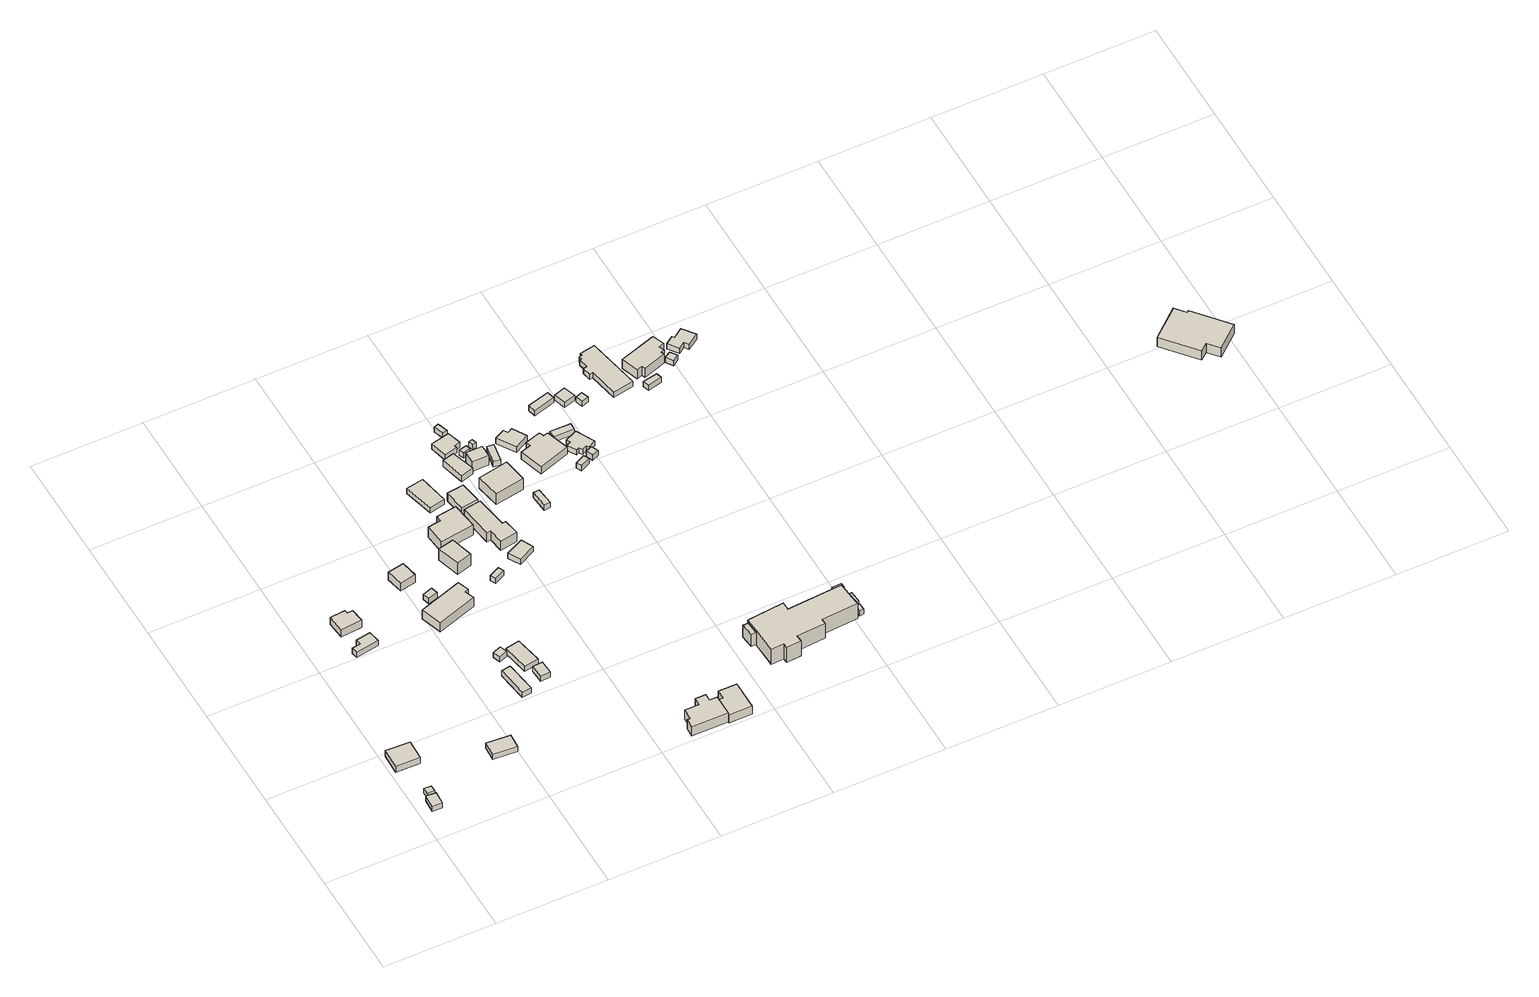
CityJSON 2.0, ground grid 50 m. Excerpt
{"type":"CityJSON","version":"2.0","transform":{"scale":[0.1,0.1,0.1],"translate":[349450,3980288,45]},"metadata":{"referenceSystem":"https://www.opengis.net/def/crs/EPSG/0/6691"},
"CityObjects":{
"building1":{"type":"Building","attributes":{"measuredHeight":3},"geometry":[{"type":"Solid","lod":"1","boundaries":[[[[0,1,2,3]],[[2,4,5,3]],[[1,6,4,2]],[[0,7,6,1]],[[3,5,7,0]],[[4,6,7,5]]]]}]},
"building2":{"type":"Building","attributes":{"measuredHeight":2.8},"geometry":[{"type":"Solid","lod":"1","boundaries":[[[[8,9,10,11]],[[10,12,13,11]],[[9,14,12,10]],[[8,15,14,9]],[[11,13,15,8]],[[12,14,15,13]]]]}]},
"building3":{"type":"Building","attributes":{"measuredHeight":3.9},"geometry":[{"type":"Solid","lod":"1","boundaries":[[[[16,17,18,19]],[[18,20,21,19]],[[17,22,20,18]],[[16,23,22,17]],[[19,21,23,16]],[[20,22,23,21]]]]}]},
"building4":{"type":"Building","attributes":{"measuredHeight":3},"geometry":[{"type":"Solid","lod":"1","boundaries":[[[[24,25,26,27,28,29]],[[28,30,31,29]],[[27,32,30,28]],[[26,33,32,27]],[[25,34,33,26]],[[24,35,34,25]],[[29,31,35,24]],[[30,32,33,34,35,31]]]]}]},
"building5":{"type":"Building","attributes":{"measuredHeight":3},"geometry":[{"type":"Solid","lod":"1","boundaries":[[[[36,37,38,39]],[[38,40,41,39]],[[37,42,40,38]],[[36,43,42,37]],[[39,41,43,36]],[[40,42,43,41]]]]}]},
"building6":{"type":"Building","attributes":{"measuredHeight":5.1},"geometry":[{"type":"Solid","lod":"1","boundaries":[[[[44,45,46,47,48,49]],[[48,50,51,49]],[[47,52,50,48]],[[46,53,52,47]],[[45,54,53,46]],[[44,55,54,45]],[[49,51,55,44]],[[50,52,53,54,55,51]]]]}]},
"building7":{"type":"Building","attributes":{"measuredHeight":3},"geometry":[{"type":"Solid","lod":"1","boundaries":[[[[56,57,58,59]],[[58,60,61,59]],[[57,62,60,58]],[[56,63,62,57]],[[59,61,63,56]],[[60,62,63,61]]]]}]},
"building8":{"type":"Building","attributes":{"measuredHeight":3},"geometry":[{"type":"Solid","lod":"1","boundaries":[[[[64,65,66,67]],[[66,68,69,67]],[[65,70,68,66]],[[64,71,70,65]],[[67,69,71,64]],[[68,70,71,69]]]]}]},
"building9":{"type":"Building","attributes":{"measuredHeight":5.8},"geometry":[{"type":"Solid","lod":"1","boundaries":[[[[72,73,74,75]],[[74,76,77,75]],[[73,78,76,74]],[[72,79,78,73]],[[75,77,79,72]],[[76,78,79,77]]]]}]},
"building10":{"type":"Building","attributes":{"measuredHeight":3},"geometry":[{"type":"Solid","lod":"1","boundaries":[[[[80,81,82,83]],[[82,84,85,83]],[[81,86,84,82]],[[80,87,86,81]],[[83,85,87,80]],[[84,86,87,85]]]]}]},
"building11":{"type":"Building","attributes":{"measuredHeight":7},"geometry":[{"type":"Solid","lod":"1","boundaries":[[[[88,89,90,91,92,93]],[[92,94,95,93]],[[91,96,94,92]],[[90,97,96,91]],[[89,98,97,90]],[[88,99,98,89]],[[93,95,99,88]],[[94,96,97,98,99,95]]]]}]},
"building12":{"type":"Building","attributes":{"measuredHeight":3},"geometry":[{"type":"Solid","lod":"1","boundaries":[[[[100,101,102,103]],[[102,104,105,103]],[[101,106,104,102]],[[100,107,106,101]],[[103,105,107,100]],[[104,106,107,105]]]]}]},
"building13":{"type":"Building","attributes":{"measuredHeight":3.1},"geometry":[{"type":"Solid","lod":"1","boundaries":[[[[108,109,110,111]],[[110,112,113,111]],[[109,114,112,110]],[[108,115,114,109]],[[111,113,115,108]],[[112,114,115,113]]]]}]},
"building14":{"type":"Building","attributes":{"measuredHeight":6.6},"geometry":[{"type":"Solid","lod":"1","boundaries":[[[[116,117,118,119]],[[118,120,121,119]],[[117,122,120,118]],[[116,123,122,117]],[[119,121,123,116]],[[120,122,123,121]]]]}]},
"building15":{"type":"Building","attributes":{"measuredHeight":3},"geometry":[{"type":"Solid","lod":"1","boundaries":[[[[124,125,126,127]],[[126,128,129,127]],[[125,130,128,126]],[[124,131,130,125]],[[127,129,131,124]],[[128,130,131,129]]]]}]},
"building16":{"type":"Building","attributes":{"measuredHeight":8.3},"geometry":[{"type":"Solid","lod":"1","boundaries":[[[[132,133,134,135,136,137]],[[136,138,139,137]],[[135,140,138,136]],[[134,141,140,135]],[[133,142,141,134]],[[132,143,142,133]],[[137,139,143,132]],[[138,140,141,142,143,139]]]]}]},
"building17":{"type":"Building","attributes":{"measuredHeight":7.2},"geometry":[{"type":"Solid","lod":"1","boundaries":[[[[144,145,146,147,148,149,150,151,152,153]],[[152,154,155,153]],[[151,156,154,152]],[[150,157,156,151]],[[149,158,157,150]],[[148,159,158,149]],[[147,160,159,148]],[[146,161,160,147]],[[145,162,161,146]],[[144,163,162,145]],[[153,155,163,144]],[[154,156,157,158,159,160,161,162,163,155]]]]}]},
"building18":{"type":"Building","attributes":{"measuredHeight":3},"geometry":[{"type":"Solid","lod":"1","boundaries":[[[[164,165,166,167]],[[166,168,169,167]],[[165,170,168,166]],[[164,171,170,165]],[[167,169,171,164]],[[168,170,171,169]]]]}]},
"building19":{"type":"Building","attributes":{"measuredHeight":3.5},"geometry":[{"type":"Solid","lod":"1","boundaries":[[[[172,173,174,175]],[[174,176,177,175]],[[173,178,176,174]],[[172,179,178,173]],[[175,177,179,172]],[[176,178,179,177]]]]}]},
"building20":{"type":"Building","attributes":{"measuredHeight":6.6},"geometry":[{"type":"Solid","lod":"1","boundaries":[[[[180,181,182,183,184,185,186,187]],[[186,188,189,187]],[[185,190,188,186]],[[184,191,190,185]],[[183,192,191,184]],[[182,193,192,183]],[[181,194,193,182]],[[180,195,194,181]],[[187,189,195,180]],[[188,190,191,192,193,194,195,189]]]]}]},
"building21":{"type":"Building","attributes":{"measuredHeight":5.2},"geometry":[{"type":"Solid","lod":"1","boundaries":[[[[196,197,198,199]],[[198,200,201,199]],[[197,202,200,198]],[[196,203,202,197]],[[199,201,203,196]],[[200,202,203,201]]]]}]},
"building22":{"type":"Building","attributes":{"measuredHeight":6.1},"geometry":[{"type":"Solid","lod":"1","boundaries":[[[[204,205,206,207,208,209]],[[208,210,211,209]],[[207,212,210,208]],[[206,213,212,207]],[[205,214,213,206]],[[204,215,214,205]],[[209,211,215,204]],[[210,212,213,214,215,211]]]]}]},
"building23":{"type":"Building","attributes":{"measuredHeight":3.5},"geometry":[{"type":"Solid","lod":"1","boundaries":[[[[216,217,218,219]],[[218,220,221,219]],[[217,222,220,218]],[[216,223,222,217]],[[219,221,223,216]],[[220,222,223,221]]]]}]},
"building24":{"type":"Building","attributes":{"measuredHeight":3.5},"geometry":[{"type":"Solid","lod":"1","boundaries":[[[[224,225,226,227,228,229]],[[228,230,231,229]],[[227,232,230,228]],[[226,233,232,227]],[[225,234,233,226]],[[224,235,234,225]],[[229,231,235,224]],[[230,232,233,234,235,231]]]]}]},
"building25":{"type":"Building","attributes":{"measuredHeight":9.1},"geometry":[{"type":"Solid","lod":"1","boundaries":[[[[236,237,238,239]],[[238,240,241,239]],[[237,242,240,238]],[[236,243,242,237]],[[239,241,243,236]],[[240,242,243,241]]]]}]},
"building26":{"type":"Building","attributes":{"measuredHeight":3},"geometry":[{"type":"Solid","lod":"1","boundaries":[[[[244,245,246,247]],[[246,248,249,247]],[[245,250,248,246]],[[244,251,250,245]],[[247,249,251,244]],[[248,250,251,249]]]]}]},
"building27":{"type":"Building","attributes":{"measuredHeight":5.6},"geometry":[{"type":"Solid","lod":"1","boundaries":[[[[252,253,254,255]],[[254,256,257,255]],[[253,258,256,254]],[[252,259,258,253]],[[255,257,259,252]],[[256,258,259,257]]]]}]},
"building28":{"type":"Building","attributes":{"measuredHeight":3},"geometry":[{"type":"Solid","lod":"1","boundaries":[[[[260,261,262,263]],[[262,264,265,263]],[[261,266,264,262]],[[260,267,266,261]],[[263,265,267,260]],[[264,266,267,265]]]]}]},
"building29":{"type":"Building","attributes":{"measuredHeight":3},"geometry":[{"type":"Solid","lod":"1","boundaries":[[[[268,269,270,271]],[[270,272,273,271]],[[269,274,272,270]],[[268,275,274,269]],[[271,273,275,268]],[[272,274,275,273]]]]}]},
"building30":{"type":"Building","attributes":{"measuredHeight":3},"geometry":[{"type":"Solid","lod":"1","boundaries":[[[[276,277,278,279]],[[278,280,281,279]],[[277,282,280,278]],[[276,283,282,277]],[[279,281,283,276]],[[280,282,283,281]]]]}]},
"building31":{"type":"Building","attributes":{"measuredHeight":3},"geometry":[{"type":"Solid","lod":"1","boundaries":[[[[284,285,286,287]],[[286,288,289,287]],[[285,290,288,286]],[[284,291,290,285]],[[287,289,291,284]],[[288,290,291,289]]]]}]},
"building32":{"type":"Building","attributes":{"measuredHeight":7.1},"geometry":[{"type":"Solid","lod":"1","boundaries":[[[[292,293,294,295]],[[294,296,297,295]],[[293,298,296,294]],[[292,299,298,293]],[[295,297,299,292]],[[296,298,299,297]]]]}]},
"building33":{"type":"Building","attributes":{"measuredHeight":3.3},"geometry":[{"type":"Solid","lod":"1","boundaries":[[[[300,301,302,303,304,305]],[[304,306,307,305]],[[303,308,306,304]],[[302,309,308,303]],[[301,310,309,302]],[[300,311,310,301]],[[305,307,311,300]],[[306,308,309,310,311,307]]]]}]},
"building34":{"type":"Building","attributes":{"measuredHeight":5},"geometry":[{"type":"Solid","lod":"1","boundaries":[[[[312,313,314,315,316,317,318,319]],[[318,320,321,319]],[[317,322,320,318]],[[316,323,322,317]],[[315,324,323,316]],[[314,325,324,315]],[[313,326,325,314]],[[312,327,326,313]],[[319,321,327,312]],[[320,322,323,324,325,326,327,321]]]]}]},
"building35":{"type":"Building","attributes":{"measuredHeight":3},"geometry":[{"type":"Solid","lod":"1","boundaries":[[[[328,329,330,331]],[[330,332,333,331]],[[329,334,332,330]],[[328,335,334,329]],[[331,333,335,328]],[[332,334,335,333]]]]}]},
"building36":{"type":"Building","attributes":{"measuredHeight":8.6},"geometry":[{"type":"Solid","lod":"1","boundaries":[[[[336,337,338,339,340,341,342,343,344,345,346,347,348,349]],[[348,350,351,349]],[[347,352,350,348]],[[346,353,352,347]],[[345,354,353,346]],[[344,355,354,345]],[[343,356,355,344]],[[342,357,356,343]],[[341,358,357,342]],[[340,359,358,341]],[[339,360,359,340]],[[338,361,360,339]],[[337,362,361,338]],[[336,363,362,337]],[[349,351,363,336]],[[350,352,353,354,355,356,357,358,359,360,361,362,363,351]]]]}]},
"building37":{"type":"Building","attributes":{"measuredHeight":3},"geometry":[{"type":"Solid","lod":"1","boundaries":[[[[364,365,366,367]],[[366,368,369,367]],[[365,370,368,366]],[[364,371,370,365]],[[367,369,371,364]],[[368,370,371,369]]]]}]},
"building38":{"type":"Building","attributes":{"measuredHeight":3},"geometry":[{"type":"Solid","lod":"1","boundaries":[[[[372,373,374,375]],[[374,376,377,375]],[[373,378,376,374]],[[372,379,378,373]],[[375,377,379,372]],[[376,378,379,377]]]]}]},
"building39":{"type":"Building","attributes":{"measuredHeight":3},"geometry":[{"type":"Solid","lod":"1","boundaries":[[[[380,381,382,383,384,385,386,387,388,389]],[[388,390,391,389]],[[387,392,390,388]],[[386,393,392,387]],[[385,394,393,386]],[[384,395,394,385]],[[383,396,395,384]],[[382,397,396,383]],[[381,398,397,382]],[[380,399,398,381]],[[389,391,399,380]],[[390,392,393,394,395,396,397,398,399,391]]]]}]},
"building40":{"type":"Building","attributes":{"measuredHeight":3},"geometry":[{"type":"Solid","lod":"1","boundaries":[[[[400,401,402,403]],[[402,404,405,403]],[[401,406,404,402]],[[400,407,406,401]],[[403,405,407,400]],[[404,406,407,405]]]]}]},
"building41":{"type":"Building","attributes":{"measuredHeight":3},"geometry":[{"type":"Solid","lod":"1","boundaries":[[[[408,409,410,411]],[[410,412,413,411]],[[409,414,412,410]],[[408,415,414,409]],[[411,413,415,408]],[[412,414,415,413]]]]}]},
"building42":{"type":"Building","attributes":{"measuredHeight":3},"geometry":[{"type":"Solid","lod":"1","boundaries":[[[[416,417,418,419]],[[418,420,421,419]],[[417,422,420,418]],[[416,423,422,417]],[[419,421,423,416]],[[420,422,423,421]]]]}]},
"building43":{"type":"Building","attributes":{"measuredHeight":3},"geometry":[{"type":"Solid","lod":"1","boundaries":[[[[424,425,426,427]],[[426,428,429,427]],[[425,430,428,426]],[[424,431,430,425]],[[427,429,431,424]],[[428,430,431,429]]]]}]},
"building44":{"type":"Building","attributes":{"measuredHeight":3},"geometry":[{"type":"Solid","lod":"1","boundaries":[[[[432,433,434,435]],[[434,436,437,435]],[[433,438,436,434]],[[432,439,438,433]],[[435,437,439,432]],[[436,438,439,437]]]]}]},
"building45":{"type":"Building","attributes":{"measuredHeight":3},"geometry":[{"type":"Solid","lod":"1","boundaries":[[[[440,441,442,443]],[[442,444,445,443]],[[441,446,444,442]],[[440,447,446,441]],[[443,445,447,440]],[[444,446,447,445]]]]}]},
"building46":{"type":"Building","attributes":{"measuredHeight":3.4},"geometry":[{"type":"Solid","lod":"1","boundaries":[[[[448,449,450,451,452,453,454,455,456,457,458,459]],[[458,460,461,459]],[[457,462,460,458]],[[456,463,462,457]],[[455,464,463,456]],[[454,465,464,455]],[[453,466,465,454]],[[452,467,466,453]],[[451,468,467,452]],[[450,469,468,451]],[[449,470,469,450]],[[448,471,470,449]],[[459,461,471,448]],[[460,462,463,464,465,466,467,468,469,470,471,461]]]]}]},
"building47":{"type":"Building","attributes":{"measuredHeight":3},"geometry":[{"type":"Solid","lod":"1","boundaries":[[[[472,473,474,475]],[[474,476,477,475]],[[473,478,476,474]],[[472,479,478,473]],[[475,477,479,472]],[[476,478,479,477]]]]}]},
"building48":{"type":"Building","attributes":{"measuredHeight":7},"geometry":[{"type":"Solid","lod":"1","boundaries":[[[[480,481,482,483,484,485,486,487,488,489]],[[488,490,491,489]],[[487,492,490,488]],[[486,493,492,487]],[[485,494,493,486]],[[484,495,494,485]],[[483,496,495,484]],[[482,497,496,483]],[[481,498,497,482]],[[480,499,498,481]],[[489,491,499,480]],[[490,492,493,494,495,496,497,498,499,491]]]]}]},
"building49":{"type":"Building","attributes":{"measuredHeight":3},"geometry":[{"type":"Solid","lod":"1","boundaries":[[[[500,501,502,503]],[[502,504,505,503]],[[501,506,504,502]],[[500,507,506,501]],[[503,505,507,500]],[[504,506,507,505]]]]}]},
"building50":{"type":"Building","attributes":{"measuredHeight":3},"geometry":[{"type":"Solid","lod":"1","boundaries":[[[[508,509,510,511,512,513,514,515]],[[514,516,517,515]],[[513,518,516,514]],[[512,519,518,513]],[[511,520,519,512]],[[510,521,520,511]],[[509,522,521,510]],[[508,523,522,509]],[[515,517,523,508]],[[516,518,519,520,521,522,523,517]]]]}]},
"building51":{"type":"Building","attributes":{"measuredHeight":7.8},"geometry":[{"type":"Solid","lod":"1","boundaries":[[[[524,525,526,527,528,529,530,531]],[[530,532,533,531]],[[529,534,532,530]],[[528,535,534,529]],[[527,536,535,528]],[[526,537,536,527]],[[525,538,537,526]],[[524,539,538,525]],[[531,533,539,524]],[[532,534,535,536,537,538,539,533]]]]}]}
},
"vertices":[
[91,180,34],[88,121,34],[44,123,34],[48,184,34],[44,123,64],[48,184,64],[88,121,64],[91,180,64],
[90,219,38],[90,191,38],[57,192,38],[57,222,38],[57,192,66],[57,222,66],[90,191,66],[90,219,66],
[117,366,41],[9,368,41],[13,462,41],[120,457,41],[13,462,76],[120,457,76],[9,368,76],[117,366,76],
[253,1053,36],[262,1001,36],[158,983,36],[153,1012,36],[191,1018,36],[187,1042,36],[191,1018,66],[187,1042,66],[153,1012,66],[158,983,66],[262,1001,66],[253,1053,66],
[491,312,38],[487,246,38],[381,254,38],[385,321,38],[381,254,68],[385,321,68],[487,246,68],[491,312,68],
[249,1117,36],[155,1109,36],[147,1188,36],[215,1193,36],[218,1178,36],[242,1179,36],[218,1178,78],[242,1179,78],[215,1193,78],[147,1188,78],[155,1109,78],[249,1117,78],
[660,639,37],[680,497,37],[637,492,37],[618,633,37],[637,492,67],[618,633,67],[680,497,67],[660,639,67],
[674,749,35],[685,715,35],[647,703,35],[636,736,35],[647,703,65],[636,736,65],[685,715,65],[674,749,65],
[460,1293,35],[533,1306,35],[547,1232,35],[475,1218,35],[547,1232,80],[475,1218,80],[533,1306,80],[460,1293,80],
[579,1153,33],[587,1121,33],[543,1108,33],[535,1138,33],[543,1108,63],[535,1138,63],[587,1121,63],[579,1153,63],
[677,1114,31],[696,1064,31],[679,1057,31],[695,1015,31],[515,956,31],[484,1051,31],[515,956,83],[484,1051,83],[695,1015,83],[679,1057,83],[696,1064,83],[677,1114,83],
[783,602,34],[787,541,34],[742,538,34],[738,599,34],[742,538,64],[738,599,64],[787,541,64],[783,602,64],
[753,744,34],[776,625,34],[711,613,34],[688,732,34],[711,613,64],[688,732,64],[776,625,64],[753,744,64],
[758,1314,29],[785,1215,29],[717,1196,29],[687,1298,29],[717,1196,96],[687,1298,96],[785,1215,96],[758,1314,96],
[864,1130,29],[876,1107,29],[829,1084,29],[816,1108,29],[829,1084,59],[816,1108,59],[876,1107,59],[864,1130,59],
[853,1473,30],[869,1353,30],[715,1332,30],[706,1426,30],[765,1434,30],[762,1460,30],[765,1434,88],[762,1460,88],[706,1426,88],[715,1332,88],[869,1353,88],[853,1473,88],
[1220,103,28],[1220,137,28],[1266,137,28],[1266,106,28],[1300,105,28],[1300,10,28],[1138,11,28],[1139,53,28],[1154,53,28],[1154,103,28],[1154,53,81],[1154,103,81],[1139,53,81],[1138,11,81],[1300,10,81],[1300,105,81],[1266,106,81],[1266,137,81],[1220,137,81],[1220,103,81],
[816,1684,30],[843,1550,30],[773,1534,30],[739,1670,30],[773,1534,60],[739,1670,60],[843,1550,60],[816,1684,60],
[933,1182,27],[1012,1219,27],[1038,1168,27],[963,1129,27],[1038,1168,58],[963,1129,58],[1012,1219,58],[933,1182,58],
[955,1461,28],[978,1315,28],[994,1317,28],[1006,1245,28],[927,1232,28],[919,1299,28],[899,1296,28],[878,1449,28],[899,1296,81],[878,1449,81],[919,1299,81],[927,1232,81],[1006,1245,81],[994,1317,81],[978,1315,81],[955,1461,81],
[876,1464,29],[863,1562,29],[938,1571,29],[953,1475,29],[938,1571,75],[953,1475,75],[863,1562,75],[876,1464,75],
[1404,137,27],[1403,4,27],[1301,5,27],[1302,97,27],[1322,97,27],[1322,137,27],[1322,97,73],[1322,137,73],[1302,97,73],[1301,5,73],[1403,4,73],[1404,137,73],
[984,1744,31],[1017,1640,31],[959,1623,31],[931,1730,31],[959,1623,67],[931,1730,67],[1017,1640,67],[984,1744,67],
[934,1832,32],[1018,1850,32],[1036,1788,32],[1009,1780,32],[1013,1768,32],[954,1753,32],[1013,1768,63],[954,1753,63],[1009,1780,63],[1036,1788,63],[1018,1850,63],[934,1832,63],
[1139,1588,29],[1156,1478,29],[1024,1456,29],[1004,1563,29],[1024,1456,91],[1004,1563,91],[1156,1478,91],[1139,1588,91],
[1050,1760,33],[1056,1740,33],[1023,1730,33],[1014,1752,33],[1023,1730,63],[1014,1752,63],[1056,1740,63],[1050,1760,63],
[1094,1709,31],[1094,1653,31],[1021,1654,31],[1021,1710,31],[1021,1654,87],[1021,1710,87],[1094,1653,87],[1094,1709,87],
[1005,1913,32],[1021,1868,32],[1000,1864,32],[985,1907,32],[1000,1864,62],[985,1907,62],[1021,1868,62],[1005,1913,62],
[1198,1424,27],[1207,1345,27],[1179,1342,27],[1171,1423,27],[1179,1342,57],[1171,1423,57],[1207,1345,57],[1198,1424,57],
[1086,1779,32],[1093,1759,32],[1076,1755,32],[1068,1775,32],[1076,1755,62],[1068,1775,62],[1093,1759,62],[1086,1779,62],
[1150,1717,30],[1136,1633,30],[1106,1638,30],[1122,1722,30],[1106,1638,60],[1122,1722,60],[1136,1633,60],[1150,1717,60],
[1582,381,29],[1586,322,29],[1565,321,29],[1559,381,29],[1565,321,100],[1559,381,100],[1586,322,100],[1582,381,100],
[1219,1767,28],[1230,1749,28],[1252,1760,28],[1289,1698,28],[1224,1663,28],[1172,1744,28],[1224,1663,60],[1172,1744,60],[1289,1698,60],[1252,1760,60],[1230,1749,60],[1219,1767,60],
[1335,1685,26],[1344,1664,26],[1364,1670,26],[1398,1566,26],[1257,1520,26],[1224,1627,26],[1273,1642,26],[1267,1664,26],[1273,1642,66],[1267,1664,66],[1224,1627,66],[1257,1520,66],[1398,1566,66],[1364,1670,66],[1344,1664,66],[1335,1685,66],
[1438,1503,28],[1450,1480,28],[1406,1459,28],[1393,1482,28],[1406,1459,58],[1393,1482,58],[1450,1480,58],[1438,1503,58],
[1995,381,26],[2006,263,26],[1843,252,26],[1846,229,26],[1715,220,26],[1717,190,26],[1652,185,26],[1649,207,26],[1593,204,26],[1586,322,26],[1582,381,26],[1582,386,26],[1748,402,26],[1750,364,26],[1748,402,113],[1750,364,113],[1582,386,113],[1582,381,113],[1586,322,113],[1593,204,113],[1649,207,113],[1652,185,113],[1717,190,113],[1715,220,113],[1846,229,113],[1843,252,113],[2006,263,113],[1995,381,113],
[1471,1679,26],[1471,1646,26],[1379,1647,26],[1379,1681,26],[1379,1647,56],[1379,1681,56],[1471,1646,56],[1471,1679,56],
[1487,1533,26],[1502,1502,26],[1471,1490,26],[1458,1521,26],[1471,1490,56],[1458,1521,56],[1502,1502,56],[1487,1533,56],
[1472,1635,25],[1514,1554,25],[1479,1537,25],[1471,1547,25],[1450,1537,25],[1441,1550,25],[1429,1544,25],[1405,1584,25],[1425,1594,25],[1417,1611,25],[1425,1594,55],[1417,1611,55],[1405,1584,55],[1429,1544,55],[1441,1550,55],[1450,1537,55],[1471,1547,55],[1479,1537,55],[1514,1554,55],[1472,1635,55],
[1467,1867,27],[1476,1832,27],[1378,1804,27],[1369,1840,27],[1378,1804,57],[1369,1840,57],[1476,1832,57],[1467,1867,57],
[1538,1860,25],[1556,1805,25],[1503,1790,25],[1486,1844,25],[1503,1790,55],[1486,1844,55],[1556,1805,55],[1538,1860,55],
[2035,301,30],[2036,269,30],[2019,267,30],[2016,301,30],[2019,267,60],[2016,301,60],[2036,269,60],[2035,301,60],
[1586,1806,25],[1599,1774,25],[1567,1763,25],[1556,1795,25],[1567,1763,55],[1556,1795,55],[1599,1774,55],[1586,1806,55],
[2035,368,31],[2039,316,31],[2010,314,31],[2008,366,31],[2010,314,61],[2008,366,61],[2039,316,61],[2035,368,61],
[2022,434,27],[2024,410,27],[1981,406,27],[1980,431,27],[1981,406,57],[1980,431,57],[2024,410,57],[2022,434,57],
[1699,1748,25],[1674,1880,25],[1659,1877,25],[1652,1916,25],[1668,1919,25],[1660,1962,25],[1670,1965,25],[1666,1979,25],[1682,1983,25],[1679,1993,25],[1747,2005,25],[1793,1766,25],[1747,2005,55],[1793,1766,55],[1679,1993,55],[1682,1983,55],[1666,1979,55],[1670,1965,55],[1660,1962,55],[1668,1919,55],[1652,1916,55],[1659,1877,55],[1674,1880,55],[1699,1748,55],
[1895,1758,25],[1902,1734,25],[1838,1717,25],[1829,1746,25],[1838,1717,55],[1829,1746,55],[1902,1734,55],[1895,1758,55],
[1985,1870,26],[1961,1861,26],[1970,1839,26],[1954,1833,26],[1960,1819,26],[1859,1785,26],[1851,1801,26],[1826,1793,26],[1800,1870,26],[1964,1922,26],[1800,1870,78],[1964,1922,78],[1826,1793,78],[1851,1801,78],[1859,1785,78],[1960,1819,78],[1954,1833,78],[1970,1839,78],[1961,1861,78],[1985,1870,78],
[1993,1836,25],[2014,1808,25],[1986,1788,25],[1966,1820,25],[1986,1788,55],[1966,1820,55],[2014,1808,55],[1993,1836,55],
[2090,1927,25],[2132,1871,25],[2081,1837,25],[2066,1856,25],[2038,1835,25],[2004,1881,25],[2040,1906,25],[2047,1897,25],[2040,1906,55],[2047,1897,55],[2004,1881,55],[2038,1835,55],[2066,1856,55],[2081,1837,55],[2132,1871,55],[2090,1927,55],
[3856,1118,10],[3894,1073,10],[3902,1080,10],[4028,930,10],[3925,843,10],[3883,893,10],[3849,865,10],[3727,1010,10],[3849,865,64],[3727,1010,64],[3883,893,64],[3925,843,64],[4028,930,64],[3902,1080,64],[3894,1073,64],[3856,1118,64]
]}
